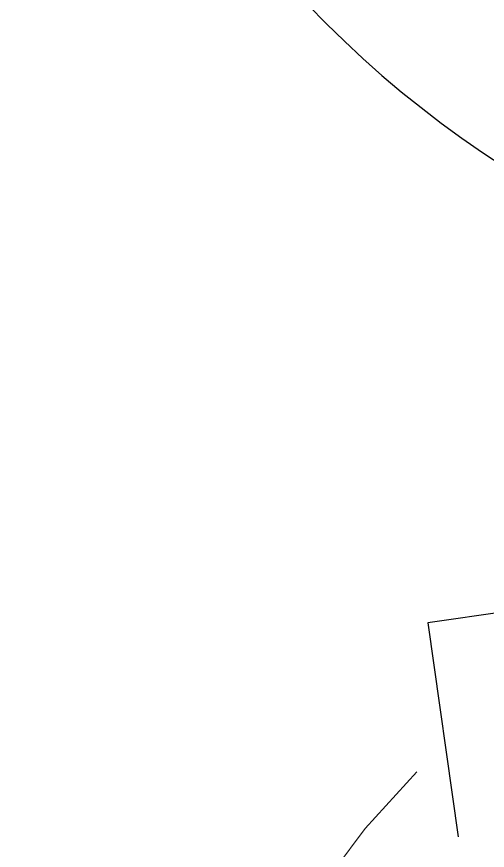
# Model space of a CAD drawing. Header units: millimetres. Extents: x 837300 to 838100, y 1173100 to 1173878.
# Drawn here: x 837820.1122 to 837820.3845, y 1173301.0921 to 1173301.5743 of the extents above; entities that cross this region are included whole.
import ezdxf

# ---------------------------------------------------------------- set-up
doc = ezdxf.new("R2010")
doc.units = ezdxf.units.MM
doc.linetypes.add('OLD-ANT-PLANTAS PROPUESTAS$0$KCIG-AP-DW-XR-VENTANERIA$0$HIDDEN', pattern=[0.375, 0.25, -0.125])

# ---------------------------------------------------------------- blocks, each defined once
blk = doc.blocks.new('OLD-ANT-PLANTAS PROPUESTAS$0$KCIG-AP-DW-XR-VENTANERIA$0$A-VENT MOD VIDRIO 02')
at = {"color": 251, "linetype": 'OLD-ANT-PLANTAS PROPUESTAS$0$KCIG-AP-DW-XR-VENTANERIA$0$HIDDEN', "ltscale": 0.5}
blk.add_lwpolyline([(1.17554, -0.05206), (1.17554, -0.35983), (0.04732, -0.35983), (0.04732, -0.05206)], dxfattribs=at)
at = {"layer": 'Defpoints', "linetype": 'OLD-ANT-PLANTAS PROPUESTAS$0$KCIG-AP-DW-XR-VENTANERIA$0$HIDDEN', "lineweight": 0}
blk.add_circle((0.61143, 0), 0.61143, dxfattribs=at)
blk = doc.blocks.new('*U212')
at = {"layer": 'Defpoints'}
blk.add_circle((0.59657, -0.134), 0.61143, dxfattribs=at)

msp = doc.modelspace()

# ---------------------------------------------------------------- block references
at = {"xscale": -1, "rotation": 254.7243219539769}
msp.add_blockref('*U212', (837820.69576, 1173301.39187), dxfattribs=at)
at = {"extrusion": (1.59329e-08, -2.84278e-07, -1), "zscale": -1, "rotation": 81.91940576349262}
msp.add_blockref('OLD-ANT-PLANTAS PROPUESTAS$0$KCIG-AP-DW-XR-VENTANERIA$0$A-VENT MOD VIDRIO 02', (-837820.87164, 1173300.11044, -0.32019), dxfattribs=at)

doc.saveas('drawing.dxf')
